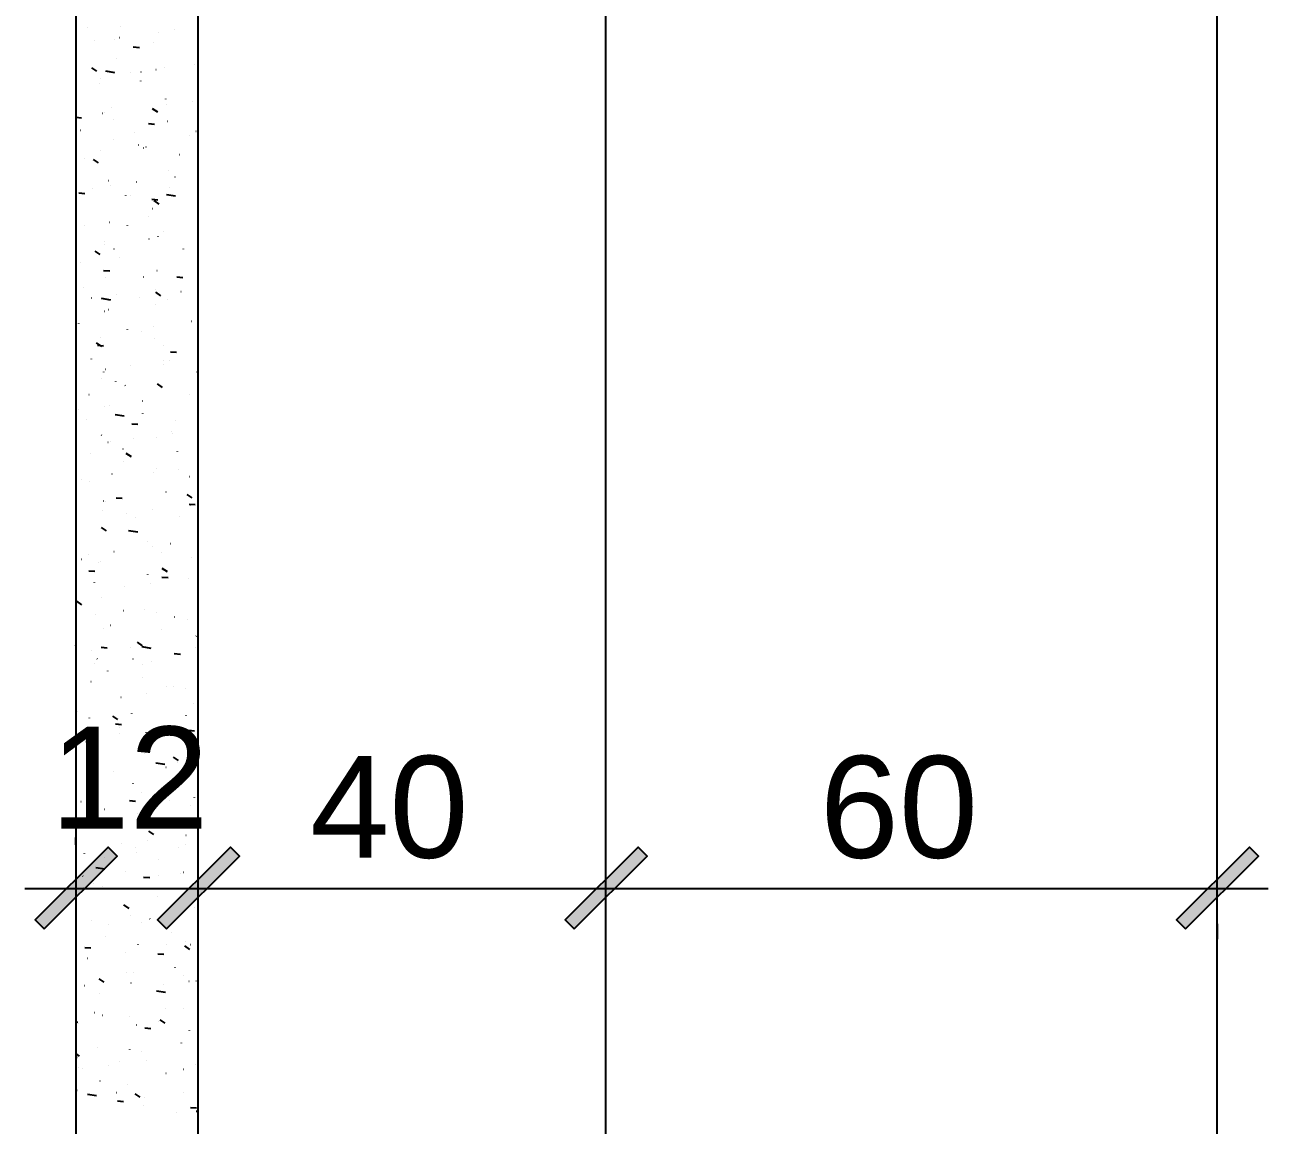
# Model space of a CAD drawing. Extents: x -1789 to 4156, y -3064 to 1391.
# Drawn here: x 2569.4 to 2691.4, y -1761.1 to -1653.1 of the extents above; entities that cross this region are included whole.
import ezdxf

# ---------------------------------------------------------------- set-up
doc = ezdxf.new("R2010")
doc.units = 0
for name, color, linetype in [('1', 1, 'CONTINUOUS'), ('2', 2, 'CONTINUOUS'), ('3', 3, 'CONTINUOUS'), ('9', 254, 'CONTINUOUS')]:
    doc.layers.add(name, color=color, linetype=linetype)
doc.styles.add('TQS_ARIAL', font='arial.ttf')

msp = doc.modelspace()

# ---------------------------------------------------------------- linework, layer by layer
at = {"layer": '1', "linetype": 'Continuous'}
for p, q in [((2574.4368, -1733.57115), (2574.4368, -1732.84315)), ((2586.4368, -1734.4622), (2586.4368, -1732.84315)), ((2626.4368, -1734.13365), (2626.4368, -1732.84315)), ((2569.4368, -1737.84315), (2591.4368, -1737.84315)), ((2581.4368, -1737.84315), (2631.4368, -1737.84315)), ((2621.4368, -1737.84315), (2691.4368, -1737.84315)), ((2686.4368, -1741.3197), (2686.4368, -1742.84315))]:
    msp.add_line(p, q, dxfattribs=at)
for points in [[(2571.3427, -1741.8212), (2578.48795, -1734.6759), (2577.60405, -1733.792), (2570.4588, -1740.9373), (2571.3427, -1741.8212)], [(2583.3427, -1741.8212), (2590.48795, -1734.6759), (2589.60405, -1733.792), (2582.4588, -1740.9373), (2583.3427, -1741.8212)], [(2583.3427, -1741.8212), (2590.48795, -1734.6759), (2589.60405, -1733.792), (2582.4588, -1740.9373), (2583.3427, -1741.8212)], [(2623.3427, -1741.8212), (2630.48795, -1734.6759), (2629.60405, -1733.792), (2622.4588, -1740.9373), (2623.3427, -1741.8212)], [(2623.3427, -1741.8212), (2630.48795, -1734.6759), (2629.60405, -1733.792), (2622.4588, -1740.9373), (2623.3427, -1741.8212)], [(2683.3427, -1741.8212), (2690.48795, -1734.6759), (2689.60405, -1733.792), (2682.4588, -1740.9373), (2683.3427, -1741.8212)]]:
    msp.add_lwpolyline(points, dxfattribs=at)
for points in [[(2571.3427, -1741.8212), (2577.60405, -1733.792), (2570.4588, -1740.9373)], [(2571.3427, -1741.8212), (2578.48795, -1734.6759), (2577.60405, -1733.792)], [(2583.3427, -1741.8212), (2589.60405, -1733.792), (2582.4588, -1740.9373)], [(2583.3427, -1741.8212), (2589.60405, -1733.792), (2582.4588, -1740.9373)], [(2583.3427, -1741.8212), (2590.48795, -1734.6759), (2589.60405, -1733.792)], [(2583.3427, -1741.8212), (2590.48795, -1734.6759), (2589.60405, -1733.792)], [(2623.3427, -1741.8212), (2629.60405, -1733.792), (2622.4588, -1740.9373)], [(2623.3427, -1741.8212), (2629.60405, -1733.792), (2622.4588, -1740.9373)], [(2623.3427, -1741.8212), (2630.48795, -1734.6759), (2629.60405, -1733.792)], [(2623.3427, -1741.8212), (2630.48795, -1734.6759), (2629.60405, -1733.792)], [(2683.3427, -1741.8212), (2689.60405, -1733.792), (2682.4588, -1740.9373)], [(2683.3427, -1741.8212), (2690.48795, -1734.6759), (2689.60405, -1733.792)], [(2571.3427, -1741.8212), (2570.4588, -1740.9373), (2571.3427, -1741.8212)], [(2583.3427, -1741.8212), (2582.4588, -1740.9373), (2583.3427, -1741.8212)], [(2583.3427, -1741.8212), (2582.4588, -1740.9373), (2583.3427, -1741.8212)], [(2623.3427, -1741.8212), (2622.4588, -1740.9373), (2623.3427, -1741.8212)], [(2623.3427, -1741.8212), (2622.4588, -1740.9373), (2623.3427, -1741.8212)], [(2683.3427, -1741.8212), (2682.4588, -1740.9373), (2683.3427, -1741.8212)]]:
    msp.add_solid(points, dxfattribs=at)
at = {"layer": '2', "linetype": 'Continuous'}
for p, q in [((2686.4368, -1736.3197), (2686.4368, -1736.3197)), ((2586.4368, -1737.84315), (2586.4368, -1737.84315)), ((2626.4368, -1737.84315), (2626.4368, -1737.84315)), ((2574.4368, -1738.57115), (2574.4368, -1738.57115)), ((2586.4368, -1739.4622), (2586.4368, -1739.4622)), ((2626.4368, -1739.13365), (2626.4368, -1739.13365))]:
    msp.add_line(p, q, dxfattribs=at)
at = {"layer": '3', "linetype": 'Continuous'}
for p, q in [((2626.4368, -2066.2197), (2626.4368, -1510.2196)), ((2686.4368, -2066.2197), (2686.4368, -1530.2197))]:
    msp.add_line(p, q, dxfattribs=at)
at = {"layer": '9', "linetype": 'Continuous'}
for p, q in [((2574.4368, -1654.19905), (2574.4368, -1654.19905)), ((2574.4368, -1654.19905), (2574.4368, -1654.19905)), ((2575.59945, -1653.30695), (2575.60735, -1653.30085)), ((2578.81885, -1653.27295), (2578.8104, -1653.2676)), ((2582.5205, -1653.82575), (2582.5304, -1653.82445)), ((2584.15705, -1653.4985), (2584.14865, -1653.49315)), ((2574.4368, -1654.89), (2574.4368, -1654.89)), ((2574.4368, -1654.89), (2574.4368, -1654.89)), ((2576.22975, -1654.65395), (2576.2397, -1654.65265)), ((2578.19985, -1654.54725), (2578.20775, -1654.54115)), ((2578.73315, -1654.3244), (2578.7431, -1654.32305)), ((2580.6736, -1655.33), (2580.07585, -1655.2777)), ((2582.0934, -1654.7952), (2582.10135, -1654.78915)), ((2586.4368, -1654.9509), (2586.4368, -1654.9509)), ((2586.4368, -1654.9509), (2586.4368, -1654.9509)), ((2586.4368, -1654.9509), (2586.4368, -1654.9509)), ((2586.4368, -1655.4515), (2586.4368, -1655.4515)), ((2578.42095, -1656.40035), (2578.41355, -1656.3936)), ((2586.4368, -1655.83425), (2586.4368, -1655.83425)), ((2574.4368, -1657.4347), (2574.4368, -1657.4347)), ((2574.4368, -1657.4347), (2574.4368, -1657.4347)), ((2574.4368, -1657.4347), (2574.4368, -1657.4347)), ((2576.50405, -1657.64445), (2576.0066, -1657.3089)), ((2578.2703, -1657.78075), (2577.38095, -1657.6428)), ((2579.79165, -1657.7828), (2579.80155, -1657.7815)), ((2580.83835, -1657.7348), (2580.82995, -1657.72945)), ((2582.29505, -1657.45325), (2582.30495, -1657.4519)), ((2583.1293, -1657.236), (2583.13725, -1657.2299)), ((2586.08235, -1656.9546), (2586.09225, -1656.9533)), ((2586.4368, -1657.4006), (2586.4368, -1657.4006)), ((2586.4368, -1657.4006), (2586.4368, -1657.4006)), ((2586.4368, -1657.4006), (2586.4368, -1657.4006)), ((2574.4368, -1658.4878), (2574.4368, -1658.4878)), ((2574.4368, -1658.4878), (2574.4368, -1658.4878)), ((2576.77795, -1658.8739), (2576.78585, -1658.86785)), ((2576.8715, -1658.3829), (2576.86305, -1658.37755)), ((2580.8171, -1658.59605), (2580.8097, -1658.5893)), ((2586.4368, -1658.12615), (2586.4368, -1658.12615)), ((2586.4368, -1658.12615), (2586.4368, -1658.12615)), ((2586.4368, -1658.12615), (2586.4368, -1658.12615)), ((2586.4368, -1659.0473), (2586.4368, -1659.0473)), ((2583.2719, -1660.3622), (2583.2798, -1660.3561)), ((2574.4368, -1660.6703), (2574.4368, -1660.6703)), ((2577.95665, -1661.2051), (2577.96455, -1661.199)), ((2582.4731, -1661.67065), (2581.9757, -1661.3351)), ((2583.3535, -1660.91165), (2583.3634, -1660.91035)), ((2585.8569, -1660.5821), (2585.8668, -1660.58075)), ((2586.4368, -1661.30145), (2586.4368, -1661.30145)), ((2586.4368, -1661.30145), (2586.4368, -1661.30145)), ((2574.4368, -1662.08555), (2574.4368, -1662.08555)), ((2574.9871, -1662.23305), (2574.4368, -1662.1849)), ((2577.038, -1661.7431), (2577.0479, -1661.7418)), ((2577.27845, -1661.69845), (2577.2711, -1661.6917)), ((2578.11175, -1662.3483), (2578.1033, -1662.34295)), ((2582.1597, -1662.86055), (2581.56195, -1662.80825)), ((2583.44995, -1662.57385), (2583.4415, -1662.5685)), ((2574.4368, -1663.90595), (2574.4368, -1663.90595)), ((2574.4368, -1663.90595), (2574.4368, -1663.90595)), ((2574.4368, -1663.90595), (2574.4368, -1663.90595)), ((2574.882, -1663.466), (2574.87355, -1663.46065)), ((2580.2202, -1663.69155), (2580.21175, -1663.6862)), ((2585.55845, -1663.9171), (2585.55, -1663.91175)), ((2586.2361, -1663.5616), (2586.2287, -1663.55485)), ((2586.4368, -1663.23475), (2586.4368, -1663.23475)), ((2586.4368, -1663.74555), (2586.4368, -1663.74555)), ((2586.4368, -1663.74555), (2586.4368, -1663.74555)), ((2578.0992, -1664.3313), (2578.10715, -1664.32525)), ((2580.59985, -1664.87195), (2580.6098, -1664.87065)), ((2581.09755, -1665.198), (2581.0902, -1665.19125)), ((2581.3462, -1665.07545), (2581.35415, -1665.06935)), ((2586.4368, -1664.3442), (2586.4368, -1664.3442)), ((2586.4368, -1664.4767), (2586.4368, -1664.4767)), ((2586.4368, -1664.4767), (2586.4368, -1664.4767)), ((2586.4368, -1664.4767), (2586.4368, -1664.4767)), ((2574.4368, -1665.68335), (2574.4368, -1665.68335)), ((2574.4368, -1665.68335), (2574.4368, -1665.68335)), ((2574.4368, -1665.68335), (2574.4368, -1665.68335)), ((2575.2657, -1666.19905), (2575.2583, -1666.1923)), ((2576.6611, -1666.64305), (2576.1637, -1666.30755)), ((2576.81255, -1665.37055), (2576.82245, -1665.36925)), ((2584.5932, -1665.8196), (2584.6011, -1665.8135)), ((2574.4368, -1667.1416), (2574.4368, -1667.1416)), ((2574.4368, -1667.1416), (2574.4368, -1667.1416)), ((2574.4368, -1667.1416), (2574.4368, -1667.1416)), ((2583.4937, -1667.39365), (2583.48635, -1667.3869)), ((2586.4368, -1667.652), (2586.4368, -1667.652)), ((2586.4368, -1667.652), (2586.4368, -1667.652)), ((2586.4368, -1667.652), (2586.4368, -1667.652)), ((2577.66185, -1668.3947), (2577.65445, -1668.38795)), ((2577.871, -1668.829), (2577.88095, -1668.8277)), ((2580.3744, -1668.4994), (2580.38435, -1668.4981)), ((2584.16175, -1668.0008), (2584.17165, -1667.9995)), ((2574.4368, -1669.2811), (2574.4368, -1669.2811)), ((2574.4368, -1669.2811), (2574.4368, -1669.2811)), ((2575.3284, -1669.66345), (2574.73065, -1669.61115)), ((2576.09025, -1669.1085), (2576.09815, -1669.1024)), ((2579.3372, -1669.85265), (2579.34515, -1669.84655)), ((2579.8426, -1669.80155), (2579.83415, -1669.79615)), ((2584.2273, -1669.8954), (2583.33795, -1669.75745)), ((2583.6111, -1669.02705), (2583.60265, -1669.0217)), ((2586.4368, -1670.09055), (2586.4368, -1670.09055)), ((2586.4368, -1670.09055), (2586.4368, -1670.09055)), ((2586.4368, -1670.09055), (2586.4368, -1670.09055)), ((2574.4368, -1670.3772), (2574.4368, -1670.3772)), ((2574.4368, -1670.3772), (2574.4368, -1670.3772)), ((2582.501, -1670.29095), (2581.90325, -1670.23865)), ((2581.95105, -1671.1448), (2581.9426, -1671.1394)), ((2582.63015, -1670.66925), (2582.13275, -1670.33375)), ((2582.5842, -1670.5968), (2582.59215, -1670.5907)), ((2586.4368, -1670.23805), (2586.4368, -1670.23805)), ((2586.4368, -1670.6353), (2586.4368, -1670.6353)), ((2586.4368, -1670.82725), (2586.4368, -1670.82725)), ((2586.4368, -1670.82725), (2586.4368, -1670.82725)), ((2577.75165, -1672.4425), (2577.76155, -1672.4412)), ((2581.53895, -1671.9439), (2581.5489, -1671.9426)), ((2574.4368, -1672.8789), (2574.4368, -1672.8789)), ((2574.4368, -1672.8789), (2574.4368, -1672.8789)), ((2574.4368, -1673.61285), (2574.4368, -1673.61285)), ((2574.4368, -1673.61285), (2574.4368, -1673.61285)), ((2575.24825, -1672.77205), (2575.25815, -1672.77075)), ((2579.5131, -1672.7669), (2579.50465, -1672.76155)), ((2583.08085, -1673.3603), (2583.07345, -1673.35355)), ((2586.4368, -1673.2369), (2586.4368, -1673.2369)), ((2577.24895, -1674.36135), (2577.2416, -1674.3546)), ((2577.26875, -1674.6755), (2577.27665, -1674.6694)), ((2581.62155, -1674.11015), (2581.61315, -1674.1048)), ((2582.5213, -1673.88065), (2582.52925, -1673.8746)), ((2586.4368, -1674.00255), (2586.4368, -1674.00255)), ((2586.4368, -1674.00255), (2586.4368, -1674.00255)), ((2586.4368, -1674.00255), (2586.4368, -1674.00255)), ((2576.81815, -1675.6417), (2576.32075, -1675.3062)), ((2578.185, -1675.0961), (2578.1766, -1675.09075)), ((2578.67925, -1675.91815), (2578.68915, -1675.91685)), ((2584.99475, -1675.0867), (2585.00465, -1675.0854)), ((2574.4368, -1676.4767), (2574.4368, -1676.4767)), ((2574.4368, -1676.4767), (2574.4368, -1676.4767)), ((2574.4368, -1676.4767), (2574.4368, -1676.4767)), ((2574.4368, -1676.8485), (2574.4368, -1676.8485)), ((2574.89195, -1676.41675), (2574.90185, -1676.41545)), ((2577.7621, -1677.2769), (2577.1644, -1677.2246)), ((2582.3997, -1677.2096), (2582.40765, -1677.2035)), ((2586.4368, -1676.4355), (2586.4368, -1676.4355)), ((2586.4368, -1676.4355), (2586.4368, -1676.4355)), ((2586.4368, -1677.1778), (2586.4368, -1677.1778)), ((2586.4368, -1677.1778), (2586.4368, -1677.1778)), ((2586.4368, -1677.1778), (2586.4368, -1677.1778)), ((2577.34865, -1677.8498), (2577.3566, -1677.8437)), ((2581.06805, -1677.8609), (2581.0607, -1677.85415)), ((2584.9347, -1677.9044), (2584.337, -1677.8521)), ((2586.4368, -1678.0358), (2586.4368, -1678.0358)), ((2575.2362, -1678.86195), (2575.22885, -1678.8552)), ((2575.9504, -1679.8752), (2575.9603, -1679.8739)), ((2578.4538, -1679.5456), (2578.4637, -1679.5443)), ((2580.64545, -1679.83885), (2580.63705, -1679.8335)), ((2582.2411, -1679.047), (2582.25105, -1679.0457)), ((2582.78725, -1679.6679), (2582.2898, -1679.33235)), ((2584.76345, -1679.28705), (2584.75505, -1679.28165)), ((2574.4368, -1680.07445), (2574.4368, -1680.07445)), ((2574.4368, -1680.07445), (2574.4368, -1680.07445)), ((2574.4368, -1680.0841), (2574.4368, -1680.0841)), ((2574.4368, -1680.0841), (2574.4368, -1680.0841)), ((2574.4368, -1680.0841), (2574.4368, -1680.0841)), ((2577.8594, -1680.09855), (2576.97, -1679.9606)), ((2577.63235, -1681.05765), (2577.625, -1681.05085)), ((2582.2781, -1680.53855), (2582.28605, -1680.53245)), ((2583.4642, -1680.0566), (2583.45685, -1680.0498)), ((2586.4368, -1680.3531), (2586.4368, -1680.3531)), ((2577.22705, -1681.17875), (2577.235, -1681.17265)), ((2585.803, -1682.17585), (2585.8129, -1682.17455)), ((2586.4368, -1681.4288), (2586.4368, -1681.4288)), ((2586.4368, -1682.12955), (2586.4368, -1682.12955)), ((2574.4368, -1683.31975), (2574.4368, -1683.31975)), ((2574.4368, -1683.31975), (2574.4368, -1683.31975)), ((2574.4368, -1683.31975), (2574.4368, -1683.31975)), ((2574.7288, -1682.42005), (2574.72035, -1682.4147)), ((2579.51225, -1683.00405), (2579.5222, -1683.00275)), ((2580.91445, -1683.1855), (2580.906, -1683.1801)), ((2582.01565, -1682.67445), (2582.0256, -1682.67315)), ((2586.4368, -1682.78045), (2586.4368, -1682.78045)), ((2586.4368, -1682.78045), (2586.4368, -1682.78045)), ((2586.4368, -1682.78045), (2586.4368, -1682.78045)), ((2586.4368, -1683.52835), (2586.4368, -1683.52835)), ((2586.4368, -1683.52835), (2586.4368, -1683.52835)), ((2574.4368, -1683.67225), (2574.4368, -1683.67225)), ((2574.4368, -1683.67225), (2574.4368, -1683.67225)), ((2576.97525, -1684.64035), (2576.4778, -1684.3048)), ((2577.1558, -1684.62435), (2576.55805, -1684.57205)), ((2576.83725, -1683.7633), (2576.82885, -1683.75795)), ((2577.10545, -1684.50765), (2577.1134, -1684.5016)), ((2582.1565, -1683.8675), (2582.16445, -1683.8614)), ((2583.02295, -1684.52875), (2583.0145, -1684.52335)), ((2575.97615, -1685.88495), (2575.96875, -1685.8782)), ((2583.05135, -1686.0232), (2583.04395, -1686.01645)), ((2584.3284, -1685.2519), (2583.73065, -1685.1996)), ((2586.4368, -1685.43635), (2586.4368, -1685.43635)), ((2574.4368, -1686.5554), (2574.4368, -1686.5554)), ((2574.4368, -1686.5554), (2574.4368, -1686.5554)), ((2574.4368, -1686.5554), (2574.4368, -1686.5554)), ((2577.18925, -1687.1628), (2577.1808, -1687.15745)), ((2577.3317, -1686.8889), (2577.3416, -1686.8876)), ((2579.8351, -1686.5593), (2579.845, -1686.558)), ((2583.075, -1686.39835), (2583.08295, -1686.39225)), ((2583.6224, -1686.0607), (2583.63235, -1686.0594)), ((2586.322, -1687.1425), (2586.3299, -1687.1364)), ((2586.4368, -1686.70365), (2586.4368, -1686.70365)), ((2586.4368, -1686.70365), (2586.4368, -1686.70365)), ((2586.4368, -1686.70365), (2586.4368, -1686.70365)), ((2574.4368, -1687.27), (2574.4368, -1687.27)), ((2574.4368, -1687.27), (2574.4368, -1687.27)), ((2576.98385, -1687.8366), (2576.9918, -1687.8305)), ((2578.3723, -1688.0806), (2578.3649, -1688.07385)), ((2582.9443, -1688.6665), (2582.4469, -1688.331)), ((2575.73735, -1689.41315), (2575.7289, -1689.4078)), ((2579.2977, -1688.50605), (2579.2893, -1688.5007)), ((2585.56635, -1689.32435), (2585.55795, -1689.319)), ((2586.4368, -1689.12545), (2586.4368, -1689.12545)), ((2586.4368, -1689.12545), (2586.4368, -1689.12545)), ((2574.4368, -1689.791), (2574.4368, -1689.791)), ((2574.4368, -1689.791), (2574.4368, -1689.791)), ((2574.4368, -1689.791), (2574.4368, -1689.791)), ((2574.4368, -1690.8678), (2574.4368, -1690.8678)), ((2574.4368, -1690.8678), (2574.4368, -1690.8678)), ((2574.701, -1690.833), (2574.7109, -1690.8317)), ((2577.2044, -1690.50345), (2577.2143, -1690.50215)), ((2577.75955, -1690.47705), (2577.76745, -1690.47095)), ((2580.9917, -1690.00485), (2581.00165, -1690.0035)), ((2586.4368, -1689.8789), (2586.4368, -1689.8789)), ((2586.4368, -1689.8789), (2586.4368, -1689.8789)), ((2575.4872, -1691.78185), (2575.4798, -1691.7751)), ((2579.18515, -1691.4949), (2578.2958, -1691.35695)), ((2581.0065, -1691.2212), (2581.01445, -1691.2151)), ((2584.2535, -1691.9653), (2584.2614, -1691.95925)), ((2586.4368, -1691.02225), (2586.4368, -1691.02225)), ((2574.4368, -1693.02665), (2574.4368, -1693.02665)), ((2580.53715, -1692.32075), (2579.9394, -1692.26845)), ((2583.7913, -1693.0462), (2583.7839, -1693.03945)), ((2583.8824, -1693.22205), (2583.8923, -1693.22075)), ((2586.4368, -1692.61955), (2586.4368, -1692.61955)), ((2586.4368, -1692.8369), (2586.4368, -1692.8369)), ((2586.4368, -1693.0542), (2586.4368, -1693.0542)), ((2586.4368, -1693.0542), (2586.4368, -1693.0542)), ((2586.4368, -1693.0542), (2586.4368, -1693.0542)), ((2574.4368, -1694.4656), (2574.4368, -1694.4656)), ((2574.4368, -1694.4656), (2574.4368, -1694.4656)), ((2576.9776, -1693.37855), (2576.96915, -1693.37315)), ((2577.59165, -1694.05025), (2577.60155, -1694.04895)), ((2577.88335, -1693.97755), (2577.87595, -1693.9708)), ((2580.09505, -1693.72065), (2580.10495, -1693.71935)), ((2582.3158, -1693.6041), (2582.30735, -1693.5987)), ((2575.83385, -1695.1903), (2575.8418, -1695.1842)), ((2579.08605, -1694.7218), (2579.07765, -1694.7164)), ((2579.8866, -1695.49675), (2579.3892, -1695.16125)), ((2584.4243, -1694.94735), (2584.41585, -1694.94195)), ((2586.4368, -1695.4704), (2586.4368, -1695.4704)), ((2586.4368, -1695.4704), (2586.4368, -1695.4704)), ((2574.4368, -1696.2623), (2574.4368, -1696.2623)), ((2574.4368, -1696.2623), (2574.4368, -1696.2623)), ((2574.4368, -1696.2623), (2574.4368, -1696.2623)), ((2579.08085, -1695.93445), (2579.08875, -1695.92835)), ((2582.3278, -1696.6786), (2582.33575, -1696.6725)), ((2584.54925, -1696.73205), (2584.55915, -1696.73075)), ((2586.4368, -1696.22945), (2586.4368, -1696.22945)), ((2586.4368, -1696.22945), (2586.4368, -1696.22945)), ((2586.4368, -1696.22945), (2586.4368, -1696.22945)), ((2574.4368, -1698.06335), (2574.4368, -1698.06335)), ((2574.9982, -1697.6788), (2574.99085, -1697.67205)), ((2575.73035, -1697.89305), (2575.74025, -1697.89175)), ((2577.9921, -1697.20015), (2577.9837, -1697.19475)), ((2582.04585, -1697.0616), (2582.05575, -1697.0603)), ((2585.5748, -1697.4227), (2585.5827, -1697.41665)), ((2583.3023, -1698.9431), (2583.29495, -1698.93635)), ((2585.8557, -1699.52295), (2585.35825, -1699.18745)), ((2586.4368, -1699.40475), (2586.4368, -1699.40475)), ((2586.4368, -1699.40475), (2586.4368, -1699.40475)), ((2586.4368, -1699.40475), (2586.4368, -1699.40475)), ((2574.4368, -1699.4979), (2574.4368, -1699.4979)), ((2574.4368, -1699.4979), (2574.4368, -1699.4979)), ((2574.4368, -1699.4979), (2574.4368, -1699.4979)), ((2577.1387, -1699.83175), (2577.1303, -1699.82635)), ((2577.39435, -1699.87445), (2577.387, -1699.8677)), ((2578.9832, -1699.5853), (2578.38545, -1699.533)), ((2581.91855, -1700.67615), (2581.92845, -1700.67485)), ((2586.1558, -1700.2128), (2585.55805, -1700.16055)), ((2585.70585, -1700.17755), (2585.71575, -1700.17625)), ((2586.4368, -1699.9149), (2586.4368, -1699.9149)), ((2586.4368, -1700.2374), (2586.4368, -1700.2374)), ((2574.4368, -1701.66115), (2574.4368, -1701.66115)), ((2574.4368, -1701.66115), (2574.4368, -1701.66115)), ((2577.07185, -1700.7116), (2577.07975, -1700.70555)), ((2579.41515, -1701.00575), (2579.42505, -1701.0044)), ((2580.3188, -1701.45575), (2580.32675, -1701.44965)), ((2584.57055, -1701.3911), (2584.56215, -1701.3857)), ((2586.4368, -1701.81535), (2586.4368, -1701.81535)), ((2586.4368, -1701.81535), (2586.4368, -1701.81535)), ((2574.4368, -1702.73355), (2574.4368, -1702.73355)), ((2574.4368, -1702.73355), (2574.4368, -1702.73355)), ((2577.45345, -1702.74825), (2576.95605, -1702.41275)), ((2580.51095, -1702.8913), (2579.6216, -1702.75335)), ((2586.4368, -1702.58), (2586.4368, -1702.58)), ((2574.50925, -1703.5757), (2574.5019, -1703.56895)), ((2581.4269, -1703.8411), (2581.43485, -1703.83505)), ((2581.96175, -1704.26825), (2581.9717, -1704.26695)), ((2583.71715, -1704.0227), (2583.70875, -1704.0173)), ((2586.4368, -1703.81035), (2586.4368, -1703.81035)), ((2574.4368, -1705.2589), (2574.4368, -1705.2589)), ((2574.4368, -1705.2589), (2574.4368, -1705.2589)), ((2574.5359, -1704.5241), (2574.52745, -1704.51875)), ((2575.00335, -1705.53445), (2575.0113, -1705.52835)), ((2575.67105, -1705.09645), (2575.68095, -1705.0951)), ((2578.17445, -1704.76685), (2578.18435, -1704.76555)), ((2582.81335, -1704.84005), (2582.806, -1704.8333)), ((2585.82565, -1705.3659), (2585.8172, -1705.36055)), ((2574.4368, -1705.9692), (2574.4368, -1705.9692)), ((2576.3106, -1706.752), (2575.71285, -1706.6997)), ((2576.64435, -1705.86735), (2576.63595, -1705.862)), ((2576.9054, -1705.77135), (2576.89805, -1705.7646)), ((2582.913, -1706.68565), (2582.9046, -1706.6803)), ((2583.42255, -1706.77445), (2582.9251, -1706.43895)), ((2586.4368, -1705.7553), (2586.4368, -1705.7553)), ((2586.4368, -1705.7553), (2586.4368, -1705.7553)), ((2586.4368, -1705.7553), (2586.4368, -1705.7553)), ((2576.25425, -1707.81025), (2576.2622, -1707.80415)), ((2581.4973, -1707.02275), (2581.50525, -1707.01665)), ((2581.7363, -1707.8957), (2581.74625, -1707.8944)), ((2583.4832, -1707.37955), (2582.88545, -1707.32725)), ((2585.52365, -1707.3971), (2585.53355, -1707.3958)), ((2586.4368, -1707.63795), (2586.4368, -1707.63795)), ((2574.4368, -1708.8567), (2574.4368, -1708.8567)), ((2574.4368, -1708.8567), (2574.4368, -1708.8567)), ((2574.4368, -1709.2048), (2574.4368, -1709.2048)), ((2574.4368, -1709.2048), (2574.4368, -1709.2048)), ((2574.4368, -1709.2048), (2574.4368, -1709.2048)), ((2579.2329, -1708.2253), (2579.24285, -1708.22395)), ((2586.4368, -1708.16035), (2586.4368, -1708.16035)), ((2586.4368, -1708.16035), (2586.4368, -1708.16035)), ((2586.4368, -1708.8076), (2586.4368, -1708.8076)), ((2586.4368, -1708.93055), (2586.4368, -1708.93055)), ((2586.4368, -1708.93055), (2586.4368, -1708.93055)), ((2575.0203, -1709.99975), (2574.5229, -1709.66425)), ((2576.99635, -1709.26685), (2576.9879, -1709.2615)), ((2576.32465, -1710.99185), (2576.3326, -1710.98575)), ((2579.1048, -1710.6101), (2579.0964, -1710.60475)), ((2581.1837, -1710.499), (2581.19165, -1710.4929)), ((2582.3244, -1710.73695), (2582.31705, -1710.7302)), ((2584.12925, -1711.17845), (2584.1392, -1711.17715)), ((2585.37345, -1711.4284), (2585.36505, -1711.42305)), ((2574.4368, -1712.44045), (2574.4368, -1712.44045)), ((2574.4368, -1712.44045), (2574.4368, -1712.44045)), ((2574.4368, -1712.44045), (2574.4368, -1712.44045)), ((2574.4368, -1712.45445), (2574.4368, -1712.45445)), ((2577.1605, -1712.3501), (2577.15315, -1712.34335)), ((2577.81375, -1712.0099), (2577.8237, -1712.0086)), ((2582.8186, -1712.48015), (2582.82655, -1712.47405)), ((2586.4368, -1712.10585), (2586.4368, -1712.10585)), ((2586.4368, -1712.10585), (2586.4368, -1712.10585)), ((2574.4421, -1713.99015), (2574.4368, -1713.9868)), ((2580.9894, -1714.02595), (2580.49195, -1713.69045)), ((2586.256, -1713.07815), (2586.26395, -1713.0721)), ((2576.01105, -1714.4681), (2576.019, -1714.46205)), ((2577.52705, -1714.25895), (2576.92935, -1714.2067)), ((2579.7803, -1714.2157), (2579.77185, -1714.21035)), ((2580.04115, -1715.31445), (2580.05105, -1715.31315)), ((2581.83675, -1714.28765), (2580.9474, -1714.14975)), ((2584.6997, -1714.8865), (2584.10195, -1714.8342)), ((2586.1435, -1714.2365), (2586.1361, -1714.22975)), ((2586.35665, -1714.483), (2586.36655, -1714.48165)), ((2586.4368, -1714.5053), (2586.4368, -1714.5053)), ((2586.4368, -1715.0011), (2586.4368, -1715.0011)), ((2586.4368, -1715.03845), (2586.4368, -1715.03845)), ((2586.4368, -1715.2811), (2586.4368, -1715.2811)), ((2586.4368, -1715.2811), (2586.4368, -1715.2811)), ((2586.4368, -1715.2811), (2586.4368, -1715.2811)), ((2574.4368, -1715.67605), (2574.4368, -1715.67605)), ((2574.4368, -1715.67605), (2574.4368, -1715.67605)), ((2574.4368, -1715.67605), (2574.4368, -1715.67605)), ((2574.4368, -1716.05225), (2574.4368, -1716.05225)), ((2574.4368, -1716.05225), (2574.4368, -1716.05225)), ((2574.4368, -1716.05225), (2574.4368, -1716.05225)), ((2576.25385, -1715.81305), (2576.26375, -1715.81175)), ((2576.55055, -1715.3334), (2576.5421, -1715.32805)), ((2577.56265, -1716.5132), (2577.5706, -1716.5071)), ((2580.9796, -1715.84965), (2580.97225, -1715.8429)), ((2581.8888, -1715.55895), (2581.88035, -1715.5536)), ((2575.9275, -1717.5652), (2575.9201, -1717.55845)), ((2580.94055, -1717.15685), (2580.94845, -1717.1508)), ((2586.4368, -1717.7003), (2586.4368, -1717.7003)), ((2574.4368, -1718.9117), (2574.4368, -1718.9117)), ((2574.4368, -1718.9117), (2574.4368, -1718.9117)), ((2581.3713, -1718.7371), (2581.3812, -1718.7358)), ((2583.37575, -1718.0453), (2583.3684, -1718.03855)), ((2584.0566, -1718.00145), (2584.06455, -1717.99535)), ((2585.1586, -1718.2385), (2585.1685, -1718.2372)), ((2586.4368, -1718.4564), (2586.4368, -1718.4564)), ((2586.4368, -1718.4564), (2586.4368, -1718.4564)), ((2586.4368, -1718.4564), (2586.4368, -1718.4564)), ((2574.4368, -1719.65005), (2574.4368, -1719.65005)), ((2574.4368, -1719.65005), (2574.4368, -1719.65005)), ((2578.8679, -1719.06665), (2578.8778, -1719.06535)), ((2586.0128, -1719.73605), (2586.02075, -1719.72995)), ((2574.6032, -1720.44335), (2574.5948, -1720.438)), ((2575.76785, -1721.126), (2575.7758, -1721.1199)), ((2578.55625, -1721.27745), (2578.0588, -1720.94195)), ((2579.94145, -1720.6689), (2579.933, -1720.66355)), ((2585.27965, -1720.89445), (2585.27125, -1720.8891)), ((2586.4368, -1720.85025), (2586.4368, -1720.85025)), ((2586.4368, -1720.85025), (2586.4368, -1720.85025)), ((2586.4368, -1720.85025), (2586.4368, -1720.85025)), ((2574.4368, -1722.14735), (2574.4368, -1722.14735)), ((2574.4368, -1722.14735), (2574.4368, -1722.14735)), ((2574.4368, -1722.14735), (2574.4368, -1722.14735)), ((2578.9146, -1721.7809), (2578.31685, -1721.7286)), ((2578.74115, -1722.08015), (2578.74905, -1722.07405)), ((2581.3465, -1722.5308), (2581.3391, -1722.52405)), ((2582.5279, -1722.1826), (2582.5378, -1722.1813)), ((2586.0872, -1722.4084), (2585.48945, -1722.3561)), ((2586.4368, -1721.63165), (2586.4368, -1721.63165)), ((2586.4368, -1721.63165), (2586.4368, -1721.63165)), ((2586.4368, -1722.439), (2586.4368, -1722.439)), ((2574.4368, -1723.2478), (2574.4368, -1723.2478)), ((2574.4368, -1723.2478), (2574.4368, -1723.2478)), ((2575.43855, -1723.4621), (2575.43115, -1723.45535)), ((2576.2372, -1723.0108), (2576.2471, -1723.0095)), ((2578.7406, -1722.6812), (2578.7505, -1722.6799)), ((2580.69735, -1723.81475), (2580.70525, -1723.80865)), ((2585.2351, -1723.56845), (2585.24305, -1723.56235)), ((2581.18165, -1724.6343), (2581.17325, -1724.62895)), ((2584.5253, -1725.30365), (2584.0279, -1724.9681)), ((2586.4368, -1724.80695), (2586.4368, -1724.80695)), ((2586.4368, -1724.80695), (2586.4368, -1724.80695)), ((2574.4368, -1725.38295), (2574.4368, -1725.38295)), ((2583.16255, -1725.68405), (2582.2732, -1725.5461)), ((2583.29015, -1725.97755), (2583.2817, -1725.9722)), ((2584.43605, -1725.52915), (2584.44595, -1725.52785)), ((2585.1656, -1726.03035), (2585.1582, -1726.0236)), ((2586.4368, -1726.19185), (2586.4368, -1726.19185)), ((2574.4368, -1726.8456), (2574.4368, -1726.8456)), ((2578.12055, -1726.3606), (2578.13045, -1726.3593)), ((2585.7696, -1726.3939), (2585.77755, -1726.38785)), ((2586.4368, -1726.59295), (2586.4368, -1726.59295)), ((2586.4368, -1727.19525), (2586.4368, -1727.19525)), ((2574.4368, -1728.6186), (2574.4368, -1728.6186)), ((2574.4368, -1728.6186), (2574.4368, -1728.6186)), ((2574.4368, -1728.6186), (2574.4368, -1728.6186)), ((2575.52465, -1727.78385), (2575.5326, -1727.7778)), ((2576.1231, -1728.52895), (2575.62565, -1728.19345)), ((2576.45145, -1727.9714), (2576.44305, -1727.966)), ((2580.06245, -1727.53755), (2580.07035, -1727.53145)), ((2580.8575, -1728.4277), (2580.85015, -1728.42095)), ((2586.4368, -1727.9822), (2586.4368, -1727.9822)), ((2586.4368, -1727.9822), (2586.4368, -1727.9822)), ((2586.4368, -1727.9822), (2586.4368, -1727.9822)), ((2574.94955, -1729.35905), (2574.9422, -1729.3523)), ((2580.3021, -1729.3028), (2579.7044, -1729.2505)), ((2582.7201, -1728.7897), (2582.7117, -1728.7843)), ((2583.582, -1729.2394), (2583.59195, -1729.2381)), ((2585.648, -1729.72285), (2585.65595, -1729.7168)), ((2586.0854, -1728.9098), (2586.09535, -1728.9085)), ((2586.4368, -1729.83955), (2586.4368, -1729.83955)), ((2574.4368, -1730.44335), (2574.4368, -1730.44335)), ((2576.00455, -1730.86195), (2575.99615, -1730.8566)), ((2577.2665, -1730.07085), (2577.2764, -1730.06955)), ((2580.45415, -1730.47265), (2580.46205, -1730.46655)), ((2586.4368, -1731.1575), (2586.4368, -1731.1575)), ((2586.4368, -1731.1575), (2586.4368, -1731.1575)), ((2574.4368, -1731.85425), (2574.4368, -1731.85425)), ((2574.4368, -1731.85425), (2574.4368, -1731.85425)), ((2574.80645, -1731.5706), (2574.8144, -1731.5645)), ((2582.09215, -1732.55515), (2581.5947, -1732.2196)), ((2584.6766, -1731.92725), (2584.66925, -1731.9205)), ((2578.95355, -1733.4465), (2578.96345, -1733.4452)), ((2581.45695, -1733.11695), (2581.46685, -1733.11565)), ((2585.18055, -1733.53245), (2585.17215, -1733.52705)), ((2585.24425, -1732.6183), (2585.2542, -1732.617)), ((2586.4368, -1733.5402), (2586.4368, -1733.5402)), ((2574.4368, -1734.04115), (2574.4368, -1734.04115)), ((2574.4368, -1734.04115), (2574.4368, -1734.04115)), ((2575.28145, -1734.44175), (2575.2894, -1734.43565)), ((2577.2448, -1734.82735), (2577.23635, -1734.822)), ((2580.33255, -1733.80155), (2580.34045, -1733.7955)), ((2580.36855, -1734.3246), (2580.3612, -1734.31785)), ((2584.5474, -1733.803), (2584.55535, -1733.79695)), ((2586.4368, -1734.33275), (2586.4368, -1734.33275)), ((2586.4368, -1734.33275), (2586.4368, -1734.33275)), ((2574.4368, -1735.08985), (2574.4368, -1735.08985)), ((2574.4368, -1735.08985), (2574.4368, -1735.08985)), ((2574.4368, -1735.08985), (2574.4368, -1735.08985)), ((2577.2796, -1735.9624), (2576.39025, -1735.82445)), ((2582.583, -1735.0529), (2582.5746, -1735.04755)), ((2586.4368, -1735.48565), (2586.4368, -1735.48565)), ((2574.517, -1736.1972), (2574.4368, -1736.1902)), ((2575.14585, -1736.66545), (2575.13745, -1736.6601)), ((2579.3533, -1736.1706), (2579.34485, -1736.16525)), ((2581.6896, -1736.82475), (2581.0919, -1736.77245)), ((2582.51545, -1736.57535), (2582.52535, -1736.57405)), ((2584.6915, -1736.39615), (2584.68305, -1736.3908)), ((2585.0188, -1736.2458), (2585.02875, -1736.2445)), ((2586.4368, -1737.24005), (2586.4368, -1737.24005)), ((2574.4368, -1737.63895), (2574.4368, -1737.63895)), ((2574.4368, -1738.3255), (2574.4368, -1738.3255)), ((2574.4368, -1738.3255), (2574.4368, -1738.3255)), ((2574.4368, -1738.3255), (2574.4368, -1738.3255)), ((2575.15985, -1737.7707), (2575.1678, -1737.7646)), ((2576.1999, -1737.4068), (2576.20985, -1737.4055)), ((2577.10155, -1737.6759), (2577.09415, -1737.66915)), ((2579.23195, -1737.8817), (2579.23985, -1737.87565)), ((2584.18765, -1737.8242), (2584.1803, -1737.8174)), ((2586.4368, -1737.3826), (2586.4368, -1737.3826)), ((2586.4368, -1737.50805), (2586.4368, -1737.50805)), ((2586.4368, -1737.50805), (2586.4368, -1737.50805)), ((2586.4368, -1737.50805), (2586.4368, -1737.50805)), ((2579.659, -1739.80665), (2579.16155, -1739.4711)), ((2582.4789, -1738.62585), (2582.48685, -1738.61975)), ((2585.7259, -1739.37), (2585.73385, -1739.3639)), ((2586.0773, -1739.7042), (2586.0872, -1739.7029)), ((2579.7618, -1740.53565), (2579.7717, -1740.53435)), ((2581.72435, -1740.8564), (2581.7159, -1740.85105)), ((2586.4368, -1739.88515), (2586.4368, -1739.88515)), ((2586.4368, -1740.6833), (2586.4368, -1740.6833)), ((2586.4368, -1740.6833), (2586.4368, -1740.6833)), ((2586.4368, -1740.6833), (2586.4368, -1740.6833)), ((2574.4368, -1741.2367), (2574.4368, -1741.2367)), ((2574.4368, -1741.2367), (2574.4368, -1741.2367)), ((2574.4368, -1741.2367), (2574.4368, -1741.2367)), ((2574.4368, -1741.56115), (2574.4368, -1741.56115)), ((2575.97445, -1741.0343), (2575.9844, -1741.03295)), ((2577.6063, -1741.4082), (2577.5979, -1741.40285)), ((2580.92065, -1741.17545), (2580.91325, -1741.1687)), ((2577.30625, -1742.595), (2577.3142, -1742.5889)), ((2580.55325, -1743.3391), (2580.56115, -1743.33305)), ((2583.3168, -1743.37115), (2583.3094, -1743.3644)), ((2583.8328, -1742.19965), (2583.82435, -1742.1943)), ((2585.1616, -1743.0386), (2585.16955, -1743.03255)), ((2585.66545, -1743.3562), (2585.67535, -1743.3549)), ((2575.90455, -1743.71915), (2575.3068, -1743.66685)), ((2579.34995, -1744.18765), (2579.35985, -1744.18635)), ((2583.07715, -1744.34665), (2582.4794, -1744.29435)), ((2585.62805, -1743.83285), (2585.13065, -1743.4973)), ((2586.4368, -1743.8586), (2586.4368, -1743.8586)), ((2586.4368, -1743.8586), (2586.4368, -1743.8586)), ((2586.4368, -1743.8586), (2586.4368, -1743.8586)), ((2586.4368, -1744.37835), (2586.4368, -1744.37835)), ((2574.4368, -1744.79675), (2574.4368, -1744.79675)), ((2574.4368, -1744.79675), (2574.4368, -1744.79675)), ((2574.4368, -1744.79675), (2574.4368, -1744.79675)), ((2574.4368, -1744.8345), (2574.4368, -1744.8345)), ((2574.4368, -1744.8345), (2574.4368, -1744.8345)), ((2574.4368, -1744.8345), (2574.4368, -1744.8345)), ((2575.56265, -1744.68625), (2575.57255, -1744.68495)), ((2584.18475, -1745.59915), (2584.17635, -1745.5938)), ((2586.4368, -1744.6406), (2586.4368, -1744.6406)), ((2577.22585, -1747.05815), (2576.7284, -1746.7226)), ((2579.39065, -1746.11845), (2579.38325, -1746.1117)), ((2580.06675, -1746.15095), (2580.05835, -1746.1456)), ((2585.04, -1746.36755), (2585.04795, -1746.36145)), ((2585.53815, -1746.97075), (2585.54805, -1746.96945)), ((2586.29325, -1746.9424), (2586.2848, -1746.93705)), ((2586.4368, -1746.23015), (2586.4368, -1746.23015)), ((2586.4368, -1746.23015), (2586.4368, -1746.23015)), ((2586.4368, -1746.23015), (2586.4368, -1746.23015)), ((2586.4368, -1747.03385), (2586.4368, -1747.03385)), ((2586.4368, -1747.03385), (2586.4368, -1747.03385)), ((2586.4368, -1747.03385), (2586.4368, -1747.03385)), ((2574.4368, -1748.0324), (2574.4368, -1748.0324)), ((2574.4368, -1748.0324), (2574.4368, -1748.0324)), ((2575.29725, -1747.37215), (2575.3052, -1747.36605)), ((2576.71925, -1748.1318), (2576.72915, -1748.1305)), ((2579.84615, -1747.1173), (2579.85405, -1747.11125)), ((2583.2366, -1748.07705), (2582.3472, -1747.9391)), ((2583.03475, -1747.30035), (2583.04465, -1747.299)), ((2574.4368, -1748.43225), (2574.4368, -1748.43225)), ((2586.4368, -1748.57335), (2586.4368, -1748.57335)), ((2576.25855, -1750.0754), (2576.25015, -1750.07005)), ((2577.07205, -1750.33885), (2577.0647, -1750.33205)), ((2579.72455, -1750.44625), (2579.73245, -1750.44015)), ((2583.20975, -1749.618), (2583.20235, -1749.61125)), ((2585.0382, -1749.60455), (2585.04615, -1749.5985)), ((2586.4368, -1750.20915), (2586.4368, -1750.20915)), ((2586.4368, -1750.20915), (2586.4368, -1750.20915)), ((2574.62015, -1751.0073), (2574.4368, -1750.99125)), ((2574.4368, -1751.26805), (2574.4368, -1751.26805)), ((2574.4368, -1751.26805), (2574.4368, -1751.26805)), ((2574.4368, -1751.26805), (2574.4368, -1751.26805)), ((2574.67345, -1751.08645), (2574.6814, -1751.08035)), ((2580.40405, -1751.24445), (2580.414, -1751.24315)), ((2581.79275, -1751.6348), (2581.19505, -1751.5825)), ((2582.5272, -1750.8937), (2582.5188, -1750.88835)), ((2583.1949, -1751.08435), (2582.6975, -1750.7488)), ((2582.90745, -1750.91485), (2582.9174, -1750.91355)), ((2585.6059, -1751.8137), (2585.5985, -1751.80695)), ((2574.4368, -1752.03005), (2574.4368, -1752.03005)), ((2574.4368, -1752.03005), (2574.4368, -1752.03005)), ((2584.7968, -1753.02545), (2584.80475, -1753.01935)), ((2586.4368, -1752.0411), (2586.4368, -1752.0411)), ((2586.4368, -1752.5751), (2586.4368, -1752.5751)), ((2586.4368, -1752.5751), (2586.4368, -1752.5751)), ((2586.4368, -1752.5751), (2586.4368, -1752.5751)), ((2574.7927, -1754.30965), (2574.4368, -1754.0696)), ((2576.61055, -1753.47495), (2576.6021, -1753.46955)), ((2579.72275, -1753.68325), (2579.73065, -1753.6772)), ((2580.89115, -1753.8384), (2580.88375, -1753.83165)), ((2586.4368, -1753.271), (2586.4368, -1753.271)), ((2586.4368, -1753.3844), (2586.4368, -1753.3844)), ((2586.4368, -1753.3844), (2586.4368, -1753.3844)), ((2574.4368, -1754.50365), (2574.4368, -1754.50365)), ((2574.4368, -1754.50365), (2574.4368, -1754.50365)), ((2574.4368, -1754.50365), (2574.4368, -1754.50365)), ((2574.5519, -1754.4154), (2574.5598, -1754.4093)), ((2574.7093, -1755.439), (2574.70085, -1755.4336)), ((2575.11235, -1755.5389), (2575.12225, -1755.5376)), ((2577.61575, -1755.2093), (2577.62565, -1755.208)), ((2578.719, -1754.8182), (2578.7106, -1754.8128)), ((2581.40305, -1754.7107), (2581.41295, -1754.7094)), ((2586.2167, -1755.17155), (2586.22465, -1755.16545)), ((2574.4368, -1755.62785), (2574.4368, -1755.62785)), ((2574.4368, -1755.62785), (2574.4368, -1755.62785)), ((2576.81775, -1756.78225), (2576.80935, -1756.77685)), ((2583.2873, -1756.03405), (2583.27995, -1756.0273)), ((2584.98765, -1755.6365), (2584.97925, -1755.6311)), ((2586.4368, -1756.5597), (2586.4368, -1756.5597)), ((2586.4368, -1756.5597), (2586.4368, -1756.5597)), ((2574.4368, -1757.7393), (2574.4368, -1757.7393)), ((2574.4368, -1757.7393), (2574.4368, -1757.7393)), ((2574.4368, -1757.7393), (2574.4368, -1757.7393)), ((2574.55005, -1757.6524), (2574.558, -1757.6463)), ((2578.4127, -1757.9123), (2578.40535, -1757.90555)), ((2579.48135, -1757.10415), (2579.4893, -1757.09805)), ((2580.76175, -1758.33585), (2580.26435, -1758.0003)), ((2584.9649, -1757.83955), (2584.97485, -1757.83825)), ((2574.4368, -1759.2256), (2574.4368, -1759.2256)), ((2574.4368, -1759.2256), (2574.4368, -1759.2256)), ((2576.4675, -1758.21795), (2575.57815, -1758.08005)), ((2579.12015, -1758.8015), (2578.52245, -1758.74925)), ((2578.6742, -1758.66775), (2578.6841, -1758.66645)), ((2581.04405, -1759.14065), (2581.05195, -1759.1346)), ((2581.1776, -1758.33815), (2581.1875, -1758.33685)), ((2586.4368, -1758.92005), (2586.4368, -1758.92005)), ((2586.4368, -1758.92005), (2586.4368, -1758.92005)), ((2586.4368, -1758.92005), (2586.4368, -1758.92005)), ((2584.291, -1759.8848), (2584.29895, -1759.8787)), ((2586.29275, -1759.42905), (2585.69505, -1759.37675)), ((2586.4368, -1759.7641), (2586.25055, -1759.73525)), ((2586.4368, -1759.44165), (2586.4368, -1759.44165)), ((2586.4368, -1759.73495), (2586.4368, -1759.73495)), ((2586.4368, -1759.73495), (2586.4368, -1759.73495)), ((2586.4368, -1759.73495), (2586.4368, -1759.73495)), ((2574.4368, -1760.97495), (2574.4368, -1760.97495))]:
    msp.add_line(p, q, dxfattribs=at)
msp.add_lwpolyline([(2574.4368, -2082.7197), (2586.4368, -2082.7197), (2586.4368, 913.2804), (2574.4368, 913.2804), (2574.4368, -2082.7197)], dxfattribs=at)

# ---------------------------------------------------------------- texts
at = {"layer": '2', "linetype": 'Continuous', "style": 'TQS_ARIAL'}
for s, p in [('12', (2571.935, -1731.9689)), ('40', (2597.4368, -1734.84315)), ('60', (2647.4368, -1734.84315))]:
    msp.add_text(s, height=10, dxfattribs=at).set_placement(p)

doc.saveas('drawing.dxf')
